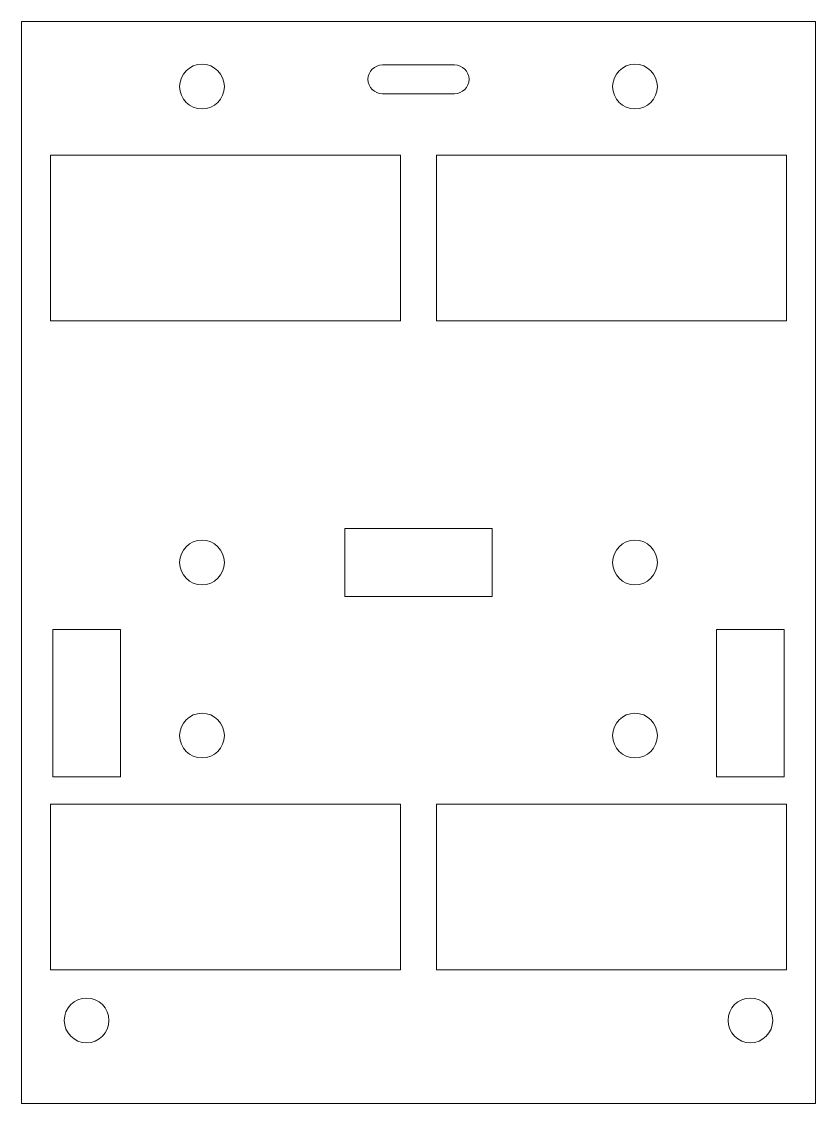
# Model space of a CAD drawing. Header units: millimetres. Extents: x -27.5 to 27.5, y -37.5 to 37.5.
import ezdxf

# ---------------------------------------------------------------- set-up
doc = ezdxf.new("R2010")
doc.units = ezdxf.units.MM

msp = doc.modelspace()

# ---------------------------------------------------------------- linework, layer by layer
at = {"color": 7, "linetype": 'Continuous', "lineweight": 15}
for p, q in [((27.5, 37.5), (-27.5, 37.5)), ((-27.5, 37.5), (-27.5, -37.5)), ((27.5, -37.5), (27.5, 37.5)), ((2.5, 34.5), (-2.5, 34.5)), ((-2.5, 32.5), (2.5, 32.5)), ((-25.5, 28.25), (-25.5, 16.75)), ((-1.25, 28.25), (-25.5, 28.25)), ((-1.25, 16.75), (-1.25, 28.25)), ((1.25, 28.25), (1.25, 16.75)), ((25.5, 28.25), (1.25, 28.25)), ((25.5, 16.75), (25.5, 28.25)), ((-25.5, 16.75), (-1.25, 16.75)), ((1.25, 16.75), (25.5, 16.75)), ((5.1, 2.35), (-5.1, 2.35)), ((-5.1, 2.35), (-5.1, -2.35)), ((5.1, -2.35), (5.1, 2.35)), ((-5.1, -2.35), (5.1, -2.35)), ((-20.65, -4.65), (-25.35, -4.65)), ((-25.35, -4.65), (-25.35, -14.85)), ((-20.65, -14.85), (-20.65, -4.65)), ((25.35, -4.65), (20.65, -4.65)), ((20.65, -4.65), (20.65, -14.85)), ((25.35, -14.85), (25.35, -4.65)), ((-25.35, -14.85), (-20.65, -14.85)), ((20.65, -14.85), (25.35, -14.85)), ((-25.5, -16.75), (-25.5, -28.25)), ((-1.25, -16.75), (-25.5, -16.75)), ((-1.25, -28.25), (-1.25, -16.75)), ((1.25, -16.75), (1.25, -28.25)), ((25.5, -16.75), (1.25, -16.75)), ((25.5, -28.25), (25.5, -16.75)), ((-25.5, -28.25), (-1.25, -28.25)), ((1.25, -28.25), (25.5, -28.25)), ((-27.5, -37.5), (27.5, -37.5))]:
    msp.add_line(p, q, dxfattribs=at)
for centre in [(-15, 33), (15, 33), (-15, 0), (15, 0), (-15, -12), (15, -12), (-23, -31.75), (23, -31.75)]:
    msp.add_circle(centre, 1.55, dxfattribs=at)
for centre, start, end in [((-2.5, 33.5), 90, 270), ((2.5, 33.5), 270, 90)]:
    msp.add_arc(centre, 1, start, end, dxfattribs=at)

doc.saveas('drawing.dxf')
